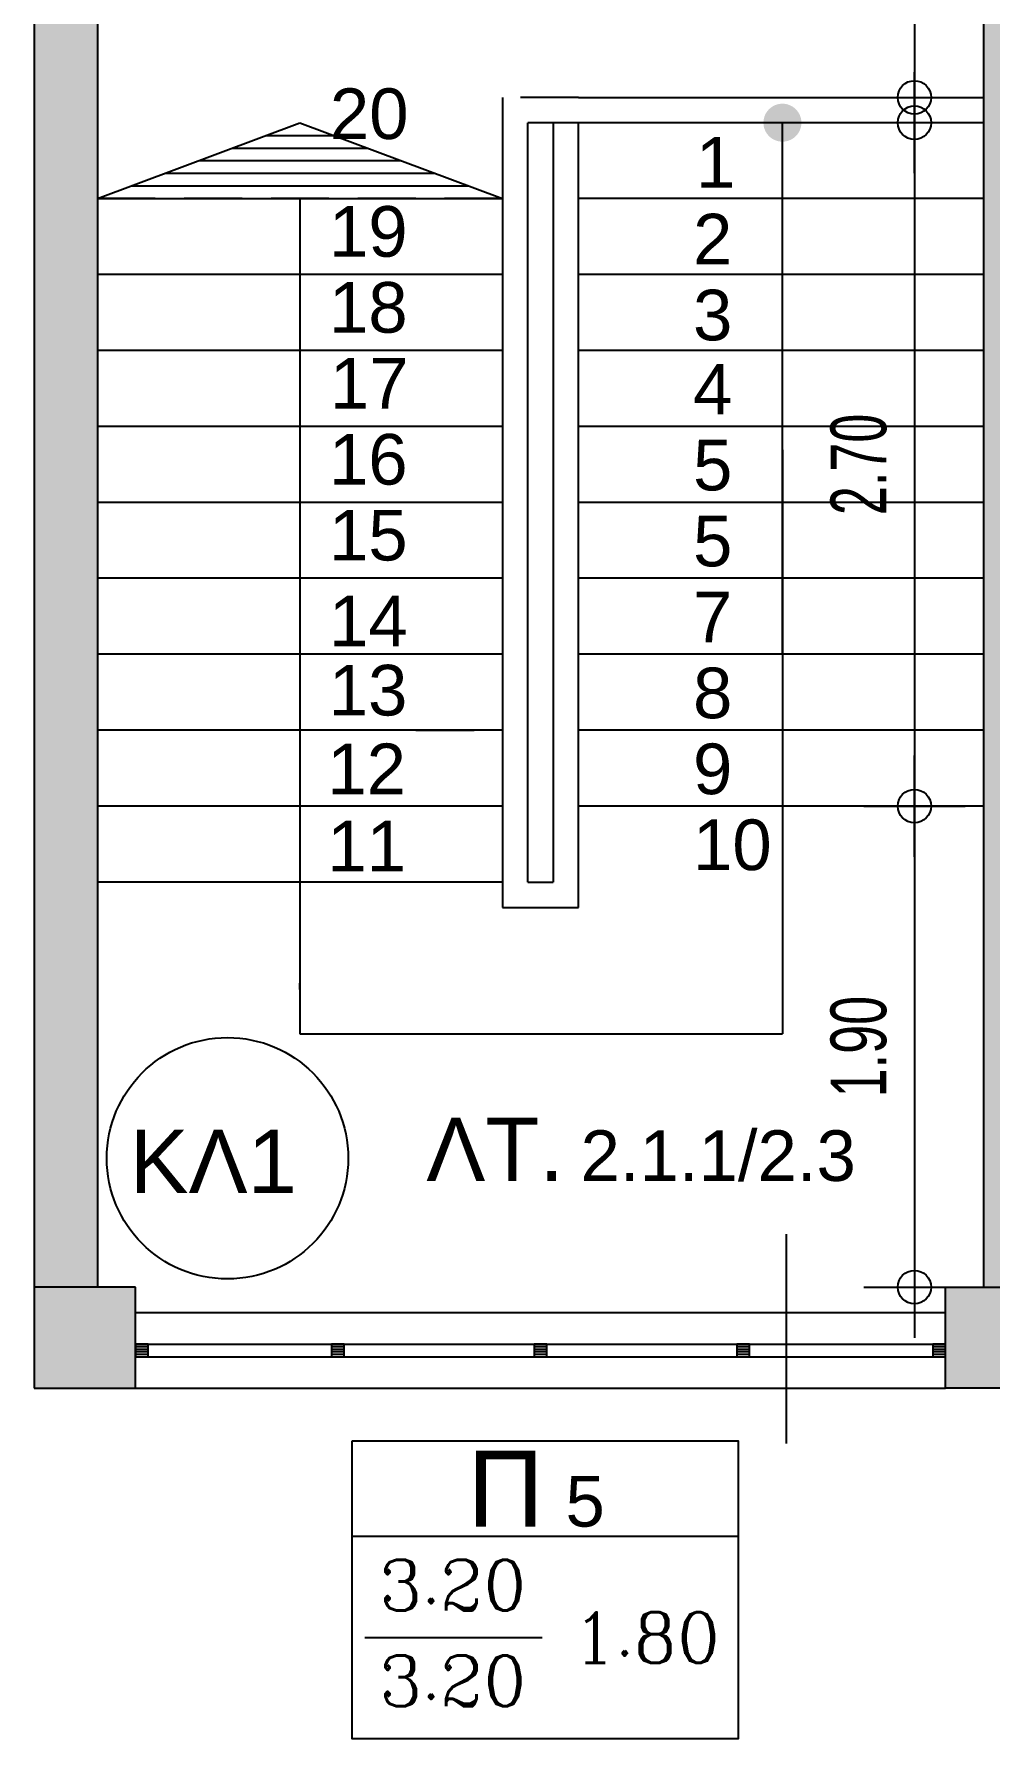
# Model space of a CAD drawing. Header units: metres. Extents: x 0 to 132, y -109 to 310.
# Drawn here: x 33.32 to 37.09, y 248.54 to 255.27 of the extents above; entities that cross this region are included whole.
import ezdxf

# ---------------------------------------------------------------- set-up
doc = ezdxf.new("R2010")
doc.units = ezdxf.units.M
doc.header["$LTSCALE"] = 0.036
doc.linetypes.add('DASHDOTX2', pattern=[50.8, 25.4, -12.7, 0, -12.7])
doc.linetypes.add('DASHED2', pattern=[9.525, 6.35, -3.175])
doc.layers.get('Defpoints').update_dxf_attribs({"color": 252})
for name, color, linetype in [('arxitek doma', 254, 'Continuous'), ('DIMBLK', 252, 'Continuous'), ('Grammata', 252, 'Continuous'), ('Parathira', 252, 'Continuous')]:
    doc.layers.add(name, color=color, linetype=linetype)
doc.styles.add('COMU-C', font='ugcompl.shx', dxfattribs={"width": 0.7})
doc.styles.add('COMU-N', font='arial.ttf')
doc.dimstyles.new('Copy of CADWDOT', dxfattribs={"dimscale": 0.1, "dimtxt": 2.2, "dimasz": 0.08, "dimexe": 2, "dimexo": 0, "dimgap": 0.09, "dimtad": 0, "dimrnd": 0.001, "dimzin": 0, "dimdsep": 46, "dimtxsty": 'COMU-C', "dimblk": 'ARTDIM', "dimcen": 0, "dimdle": 0.05, "dimse1": 1, "dimse2": 1, "dimclrd": 11, "dimclrt": 11, "dimadec": 0, "dimazin": 0, "dimtfac": 1, "dimtmove": 0, "dimatfit": 3, "dimldrblk": 'ARTDIM', "dimfxl": 1, "dimtvp": 0.9999, "dimtolj": 1, "dimtzin": 0, "dimarcsym": 0})

# ---------------------------------------------------------------- blocks, each defined once
blk = doc.blocks.new('A$C3D465094')
at = {"layer": 'Parathira'}
for p, q in [((0.175, 0), (0.175, -3.2)), ((0.225, 0), (0.175, 0)), ((0.175, 0), (0.175, -0.05)), ((0.185, 0), (0.185, -0.05)), ((0.195, 0), (0.195, -0.05)), ((0.205, 0), (0.205, -0.05)), ((0.215, 0), (0.215, -0.05)), ((0.225, 0), (0.225, -3.2)), ((0.225, -0.05), (0.225, 0)), ((0.175, -0.05), (0.225, -0.05)), ((0.225, -0.775), (0.175, -0.775)), ((0.175, -0.775), (0.175, -0.825)), ((0.185, -0.775), (0.185, -0.825)), ((0.195, -0.775), (0.195, -0.825)), ((0.205, -0.775), (0.205, -0.825)), ((0.215, -0.775), (0.215, -0.825)), ((0.225, -0.825), (0.225, -0.775)), ((0.175, -0.825), (0.225, -0.825)), ((0.225, -1.575), (0.175, -1.575)), ((0.175, -1.575), (0.175, -1.625)), ((0.185, -1.575), (0.185, -1.625)), ((0.195, -1.575), (0.195, -1.625)), ((0.205, -1.575), (0.205, -1.625)), ((0.215, -1.575), (0.215, -1.625)), ((0.225, -1.625), (0.225, -1.575)), ((0.175, -1.625), (0.225, -1.625)), ((0.225, -2.375), (0.175, -2.375)), ((0.175, -2.375), (0.175, -2.425)), ((0.185, -2.375), (0.185, -2.425)), ((0.195, -2.375), (0.195, -2.425)), ((0.205, -2.375), (0.205, -2.425)), ((0.215, -2.375), (0.215, -2.425)), ((0.225, -2.425), (0.225, -2.375)), ((0.175, -2.425), (0.225, -2.425)), ((0.225, -3.15), (0.175, -3.15)), ((0.175, -3.15), (0.175, -3.2)), ((0.185, -3.15), (0.185, -3.2)), ((0.195, -3.15), (0.195, -3.2)), ((0.205, -3.15), (0.205, -3.2)), ((0.215, -3.15), (0.215, -3.2)), ((0.225, -3.2), (0.225, -3.15)), ((0.175, -3.2), (0.225, -3.2))]:
    blk.add_line(p, q, dxfattribs=at)
blk = doc.blocks.new('ARTDIM')
at = {"layer": 'DIMBLK'}
for p, q in [((0, -24.9975), (0, 24.9975)), ((-24.9975, 0), (24.9975, 0))]:
    blk.add_line(p, q, dxfattribs=at)
blk.add_circle((0, 0), 8.25, dxfattribs=at)
blk = doc.blocks.new('*D1163')
at = {"layer": 'arxitek doma', "color": 11, "lineweight": -2}
blk.add_line((32.6483, 257.5156), (32.6483, 249.9316), dxfattribs=at)
at = {"layer": 'Defpoints', "color": 0, "transparency": 16777216}
for p in [(33.7182, 257.5236), (32.6483, 249.9236), (33.7182, 249.9236)]:
    blk.add_point(p, dxfattribs=at)
at = {"layer": 'arxitek doma', "color": 11, "lineweight": -2, "xscale": 0.008, "yscale": 0.008, "zscale": 0.008}
for p, rotation in [((32.6483, 257.5236), 90), ((32.6483, 249.9236), 270)]:
    blk.add_blockref('ARTDIM', p, dxfattribs=dict(at, rotation=rotation))
at = {"layer": 'arxitek doma', "color": 11, "insert": (32.4283, 253.7236), "char_height": 0.22, "attachment_point": 5, "rotation": 90, "style": 'COMU-C'}
blk.add_mtext('\\A1;7.60', dxfattribs=at)
blk = doc.blocks.new('*D1168')
at = {"layer": 'arxitek doma', "color": 11, "lineweight": -2}
blk.add_line((35.1602, 255.552), (33.5762, 255.552), dxfattribs=at)
at = {"layer": 'Defpoints', "color": 0, "transparency": 16777216}
for p in [(33.5682, 255.552), (33.5682, 254.2963), (35.1682, 254.2963)]:
    blk.add_point(p, dxfattribs=at)
at = {"layer": 'arxitek doma', "color": 11, "lineweight": -2, "xscale": 0.008, "yscale": 0.008, "zscale": 0.008, "rotation": 180}
blk.add_blockref('ARTDIM', (33.5682, 255.552), dxfattribs=at)
at = {"layer": 'arxitek doma', "color": 11, "lineweight": -2, "xscale": 0.008, "yscale": 0.008, "zscale": 0.008}
blk.add_blockref('ARTDIM', (35.1682, 255.552), dxfattribs=at)
at = {"layer": 'arxitek doma', "color": 11, "insert": (34.3682, 255.772), "char_height": 0.22, "attachment_point": 5, "style": 'COMU-C'}
blk.add_mtext('\\A1;1.60', dxfattribs=at)
blk = doc.blocks.new('*D1169')
at = {"layer": 'arxitek doma', "color": 11, "lineweight": -2}
blk.add_line((35.4602, 255.552), (35.1762, 255.552), dxfattribs=at)
at = {"layer": 'Defpoints', "color": 0, "transparency": 16777216}
for p in [(35.1682, 255.552), (35.1682, 254.5963), (35.4682, 254.5963)]:
    blk.add_point(p, dxfattribs=at)
at = {"layer": 'arxitek doma', "color": 11, "lineweight": -2, "xscale": 0.008, "yscale": 0.008, "zscale": 0.008, "rotation": 180}
blk.add_blockref('ARTDIM', (35.1682, 255.552), dxfattribs=at)
at = {"layer": 'arxitek doma', "color": 11, "lineweight": -2, "xscale": 0.008, "yscale": 0.008, "zscale": 0.008}
blk.add_blockref('ARTDIM', (35.4682, 255.552), dxfattribs=at)
at = {"layer": 'arxitek doma', "color": 11, "insert": (35.3182, 255.772), "char_height": 0.22, "attachment_point": 5, "style": 'COMU-C'}
blk.add_mtext('\\A1;0.30', dxfattribs=at)
blk = doc.blocks.new('*D1170')
at = {"layer": 'arxitek doma', "color": 11, "lineweight": -2}
blk.add_line((35.4762, 255.552), (37.0602, 255.552), dxfattribs=at)
at = {"layer": 'Defpoints', "color": 0, "transparency": 16777216}
for p in [(37.0682, 255.552), (35.4682, 254.5963), (37.0682, 254.5963)]:
    blk.add_point(p, dxfattribs=at)
at = {"layer": 'arxitek doma', "color": 11, "lineweight": -2, "xscale": 0.008, "yscale": 0.008, "zscale": 0.008, "rotation": 180}
blk.add_blockref('ARTDIM', (35.4682, 255.552), dxfattribs=at)
at = {"layer": 'arxitek doma', "color": 11, "lineweight": -2, "xscale": 0.008, "yscale": 0.008, "zscale": 0.008}
blk.add_blockref('ARTDIM', (37.0682, 255.552), dxfattribs=at)
at = {"layer": 'arxitek doma', "color": 11, "insert": (36.2682, 255.772), "char_height": 0.22, "attachment_point": 5, "style": 'COMU-C'}
blk.add_mtext('\\A1;1.60', dxfattribs=at)
blk = doc.blocks.new('*D1171')
at = {"layer": 'arxitek doma', "color": 11, "lineweight": -2}
blk.add_line((36.7952, 252.2156), (36.7952, 250.3316), dxfattribs=at)
at = {"layer": 'Defpoints', "color": 0, "transparency": 16777216}
for p in [(37.0682, 252.2236), (36.7952, 250.3236), (37.0682, 250.3236)]:
    blk.add_point(p, dxfattribs=at)
at = {"layer": 'arxitek doma', "color": 11, "lineweight": -2, "xscale": 0.008, "yscale": 0.008, "zscale": 0.008}
for p, rotation in [((36.7952, 252.2236), 90), ((36.7952, 250.3236), 270)]:
    blk.add_blockref('ARTDIM', p, dxfattribs=dict(at, rotation=rotation))
at = {"layer": 'arxitek doma', "color": 11, "insert": (36.5752, 251.2736), "char_height": 0.22, "attachment_point": 5, "rotation": 90, "style": 'COMU-C'}
blk.add_mtext('\\A1;1.90', dxfattribs=at)
blk = doc.blocks.new('*D1172')
at = {"layer": 'arxitek doma', "color": 11, "lineweight": -2}
blk.add_line((36.7952, 254.9156), (36.7952, 252.2316), dxfattribs=at)
at = {"layer": 'Defpoints', "color": 0, "transparency": 16777216}
for p in [(37.0682, 254.9236), (36.7952, 252.2236), (37.0682, 252.2236)]:
    blk.add_point(p, dxfattribs=at)
at = {"layer": 'arxitek doma', "color": 11, "lineweight": -2, "xscale": 0.008, "yscale": 0.008, "zscale": 0.008}
for p, rotation in [((36.7952, 254.9236), 90), ((36.7952, 252.2236), 270)]:
    blk.add_blockref('ARTDIM', p, dxfattribs=dict(at, rotation=rotation))
at = {"layer": 'arxitek doma', "color": 11, "insert": (36.5752, 253.5736), "char_height": 0.22, "attachment_point": 5, "rotation": 90, "style": 'COMU-C'}
blk.add_mtext('\\A1;2.70', dxfattribs=at)
blk = doc.blocks.new('*D1173')
at = {"layer": 'arxitek doma', "color": 11, "lineweight": -2}
blk.add_line((36.7952, 257.3156), (36.7952, 255.0316), dxfattribs=at)
at = {"layer": 'Defpoints', "color": 0, "transparency": 16777216}
for p in [(36.9182, 257.3236), (36.7952, 255.0236), (36.9182, 255.0236)]:
    blk.add_point(p, dxfattribs=at)
at = {"layer": 'arxitek doma', "color": 11, "lineweight": -2, "xscale": 0.008, "yscale": 0.008, "zscale": 0.008}
for p, rotation in [((36.7952, 257.3236), 90), ((36.7952, 255.0236), 270)]:
    blk.add_blockref('ARTDIM', p, dxfattribs=dict(at, rotation=rotation))
at = {"layer": 'arxitek doma', "color": 11, "insert": (36.5752, 256.1736), "char_height": 0.22, "attachment_point": 5, "rotation": 90, "style": 'COMU-C'}
blk.add_mtext('\\A1;2.30', dxfattribs=at)
blk = doc.blocks.new('A$C0A8F7960')
at = {"layer": 'Grammata'}
for p, q in [((1.525, 0.8), (0, 0.8)), ((0.05, 0.4), (0.75, 0.4))]:
    blk.add_line(p, q, dxfattribs=at)
blk.add_lwpolyline([(0, 1.1777), (1.525, 1.1777), (1.525, 0), (0, 0), (0, 1.1777)], dxfattribs=at)
at = {"layer": 'Grammata', "style": 'COMU-N'}
for s, height, p in [('Π', 0.3, (0.4554, 0.8381)), ('5', 0.2, (0.8427, 0.8386))]:
    blk.add_text(s, height=height, dxfattribs=at).set_placement(p)
at = {"layer": 'Grammata', "linetype": 'ByBlock', "char_height": 0.2, "attachment_point": 5, "style": 'COMU-N'}
for s, insert in [('{\\Fcomplex.shx;3.20}', (0.3975, 0.6073)), ('{\\Fcomplex.shx;1.80}', (1.1624, 0.4)), ('{\\Fcomplex.shx;3.20}', (0.3975, 0.2292))]:
    blk.add_mtext(s, dxfattribs=dict(at, insert=insert))

msp = doc.modelspace()

# ---------------------------------------------------------------- hatches: boundary and pattern name
at = {"layer": 'arxitek doma'}
for points in [[(33.5682, 257.1236), (33.3182, 257.1236), (33.3182, 250.3236), (33.5682, 250.3236)], [(37.0682, 250.3236), (37.3182, 250.3236), (37.3182, 257.1236), (37.0682, 257.1236)], [(33.7182, 250.3236), (33.3182, 250.3236), (33.3182, 249.9236), (33.7182, 249.9236)], [(36.9182, 249.9236), (37.3182, 249.9236), (37.3182, 250.3236), (36.9182, 250.3236)]]:
    msp.add_hatch(color=256, dxfattribs=at).paths.add_polyline_path(points)
h = msp.add_hatch(color=256, dxfattribs=at)
h.paths.add_polyline_path([(36.2737, 254.9236), (36.1987, 254.9236, 0.414214), (36.2737, 254.8486)])
h.paths.add_polyline_path([(36.3487, 254.9236), (36.2737, 254.9236), (36.2737, 254.8486, 0.414214)])
h.paths.add_polyline_path([(36.2737, 254.9986), (36.2737, 254.9236), (36.3487, 254.9236, 0.414214)])
h.paths.add_polyline_path([(36.2737, 254.9986, 0.414214), (36.1987, 254.9236), (36.2737, 254.9236)])

# ---------------------------------------------------------------- linework, layer by layer
for p, q in [((33.3182, 257.1236), (33.3182, 250.3236)), ((33.5682, 257.1236), (33.5682, 250.3236)), ((37.0682, 257.1236), (37.0682, 250.3236)), ((35.1682, 255.0236), (35.1682, 251.8236)), ((35.4682, 255.0236), (37.0682, 255.0236)), ((33.5682, 254.6236), (34.3682, 254.9236)), ((34.3682, 254.9236), (35.1682, 254.6236)), ((35.2682, 251.9236), (35.2682, 254.9236)), ((37.0682, 254.9236), (35.3682, 254.9236)), ((35.3682, 254.9236), (35.3682, 251.9236)), ((35.4682, 251.8236), (35.4682, 254.9236)), ((36.2737, 252.8236), (36.2737, 254.9236)), ((34.2348, 254.8736), (34.5015, 254.8736)), ((34.1015, 254.8236), (34.6348, 254.8236)), ((33.8348, 254.7236), (34.9015, 254.7236)), ((33.9682, 254.7736), (34.7682, 254.7736)), ((33.7015, 254.6736), (35.0348, 254.6736)), ((33.5682, 254.6236), (35.1682, 254.6236)), ((34.3682, 254.6236), (34.3682, 251.3236)), ((37.0682, 254.6236), (35.4682, 254.6236)), ((35.1682, 254.3236), (33.5682, 254.3236)), ((37.0682, 254.3236), (35.4682, 254.3236)), ((35.1682, 254.0236), (33.5682, 254.0236)), ((37.0682, 254.0236), (35.4682, 254.0236)), ((35.1682, 253.7236), (33.5682, 253.7236)), ((37.0682, 253.7236), (35.4682, 253.7236)), ((36.2737, 253.6317), (36.2737, 251.3236)), ((35.1682, 253.4236), (33.5682, 253.4236)), ((37.0682, 253.4236), (35.4682, 253.4236)), ((36.2737, 253.3311), (36.2737, 251.3236)), ((35.1682, 253.1236), (33.5682, 253.1236)), ((37.0682, 253.1236), (35.4682, 253.1236)), ((35.1682, 252.8236), (33.5682, 252.8236)), ((35.1682, 252.8236), (34.8282, 252.8236)), ((37.0682, 252.8236), (35.4682, 252.8236)), ((35.1682, 252.5236), (33.5682, 252.5236)), ((34.8259, 252.5236), (35.0559, 252.5236)), ((35.1682, 252.5236), (34.9382, 252.5236)), ((37.0682, 252.5236), (35.4682, 252.5236)), ((35.1682, 252.2236), (33.5682, 252.2236)), ((37.0682, 252.2236), (35.4682, 252.2236)), ((35.1682, 251.9236), (33.5682, 251.9236)), ((35.2682, 251.9236), (35.3682, 251.9236)), ((35.1682, 251.8236), (35.4682, 251.8236)), ((34.3682, 251.4986), (34.3682, 251.5236)), ((34.3682, 251.3236), (35.1682, 251.3236)), ((35.1682, 251.3236), (36.2737, 251.3236)), ((33.7182, 250.3236), (33.3182, 250.3236)), ((33.3182, 250.3236), (33.3182, 249.9236)), ((33.7182, 249.9236), (33.7182, 250.3236)), ((36.9182, 249.9236), (36.9182, 250.3236)), ((36.9182, 250.3236), (37.3182, 250.3236)), ((33.7182, 250.2236), (36.9182, 250.2236)), ((33.3182, 249.9236), (33.7182, 249.9236)), ((33.7182, 249.9236), (36.9182, 249.9236)), ((37.3182, 249.9236), (36.9182, 249.9236))]:
    msp.add_line(p, q, dxfattribs=at)
at = {"layer": 'arxitek doma', "linetype": 'DASHED2'}
for p, q in [((35.4682, 255.0236), (35.1682, 255.0236)), ((35.3682, 254.9236), (35.2682, 254.9236)), ((33.5682, 254.6236), (35.1682, 254.6236)), ((35.1682, 254.6236), (33.5682, 254.6236))]:
    msp.add_line(p, q, dxfattribs=at)
at = {"layer": 'arxitek doma', "linetype": 'DASHDOTX2'}
msp.add_line((36.2882, 250.532), (36.2882, 249.7052), dxfattribs=at)
at = {"layer": 'arxitek doma'}
msp.add_circle((34.0818, 250.8325), 0.4768, dxfattribs=at)

# ---------------------------------------------------------------- block references
at = {"layer": 'arxitek doma', "rotation": 90}
msp.add_blockref('A$C3D465094', (33.7182, 249.8736), dxfattribs=at)
at = {"layer": 'arxitek doma'}
msp.add_blockref('A$C0A8F7960', (34.5741, 248.5386), dxfattribs=at)

# ---------------------------------------------------------------- texts
at = {"layer": 'arxitek doma', "style": 'COMU-N'}
for s, height, p in [('20', 0.2, (34.4862, 254.8591)), ('1', 0.2, (35.9322, 254.6666)), ('19', 0.2, (34.4826, 254.394)), ('2', 0.2, (35.9206, 254.3637)), ('18', 0.2, (34.4826, 254.094)), ('3', 0.2, (35.9206, 254.0637)), ('17', 0.2, (34.4862, 253.794)), ('4', 0.2, (35.9206, 253.7708)), ('16', 0.2, (34.4826, 253.494)), ('5', 0.2, (35.9206, 253.4708)), ('15', 0.2, (34.4826, 253.194)), ('5', 0.2, (35.9206, 253.1708)), ('14', 0.2, (34.4826, 252.8551)), ('7', 0.2, (35.9206, 252.8708)), ('13', 0.2, (34.4817, 252.5817)), ('8', 0.2, (35.9206, 252.5708)), ('12', 0.2, (34.476, 252.2708)), ('9', 0.2, (35.9206, 252.2708)), ('11', 0.2, (34.476, 251.9657)), ('10', 0.2, (35.9206, 251.9708)), ('ΛΤ.', 0.25, (34.8671, 250.7428)), ('2.1.1/2.3', 0.2, (35.4764, 250.7428)), ('ΚΛ1', 0.25, (33.6953, 250.695))]:
    msp.add_text(s, height=height, dxfattribs=at).set_placement(p)

# ---------------------------------------------------------------- dimensions: what is measured, and where the dimension line sits
at = {"layer": 'arxitek doma'}
for base, p1, p2, picture, middle in [((32.6483, 249.9236), (33.7182, 257.5236), (33.7182, 249.9236), '*D1163', (32.4283, 253.7236)), ((36.7952, 255.0236), (36.9182, 257.3236), (36.9182, 255.0236), '*D1173', (36.5752, 256.1736)), ((36.7952, 252.2236), (37.0682, 254.9236), (37.0682, 252.2236), '*D1172', (36.5752, 253.5736)), ((36.7952, 250.3236), (37.0682, 252.2236), (37.0682, 250.3236), '*D1171', (36.5752, 251.2736))]:
    dim = msp.add_linear_dim(base=base, p1=p1, p2=p2, angle=90, dimstyle='Copy of CADWDOT', dxfattribs=at)
    dim.commit()
    dim.dimension.update_dxf_attribs({"geometry": picture, "text_midpoint": middle})
for base, p1, p2, picture, middle in [((33.5682, 255.552), (35.1682, 254.2963), (33.5682, 254.2963), '*D1168', (34.3682, 255.772)), ((37.0682, 255.552), (35.4682, 254.5963), (37.0682, 254.5963), '*D1170', (36.2682, 255.772))]:
    dim = msp.add_linear_dim(base=base, p1=p1, p2=p2, dimstyle='Copy of CADWDOT', dxfattribs=at)
    dim.commit()
    dim.dimension.update_dxf_attribs({"geometry": picture, "text_midpoint": middle})
dim = msp.add_linear_dim(base=(35.1682, 255.552), p1=(35.4682, 254.5963), p2=(35.1682, 254.5963), dimstyle='Copy of CADWDOT', dxfattribs=at)
dim.commit()
dim.dimension.update_dxf_attribs({"geometry": '*D1169', "text_midpoint": (35.3182, 255.552), "dimtype": 160})

doc.saveas('drawing.dxf')
